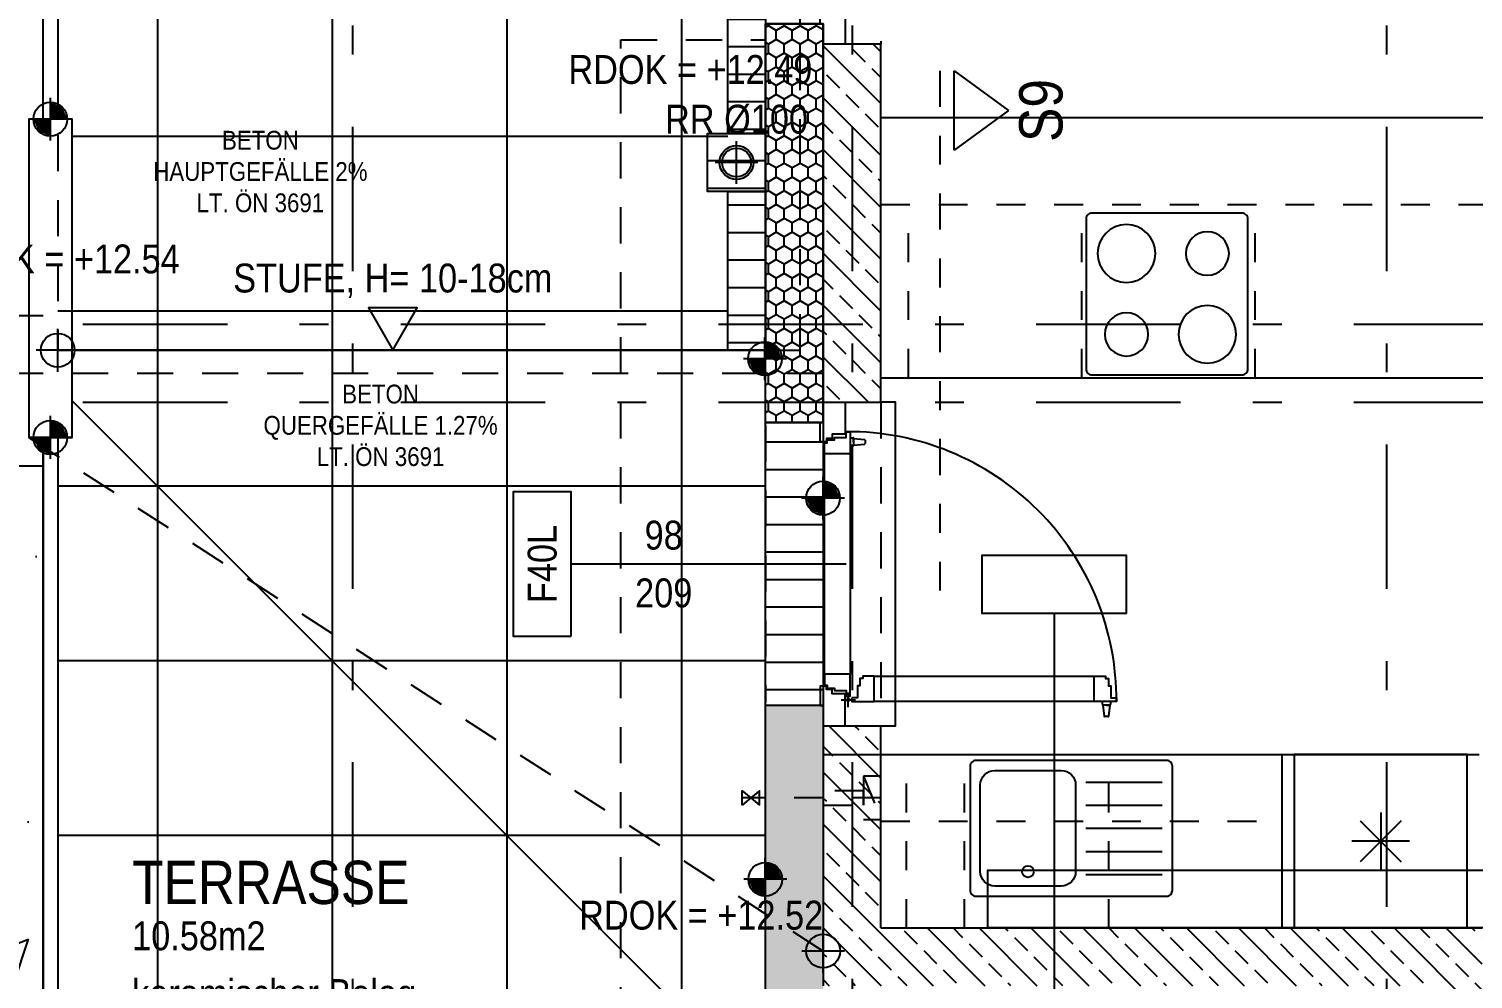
# Model space of a CAD drawing. Header units: millimetres. Extents: x 2821 to 2886, y 1688 to 1792.
# Drawn here: x 2866.186 to 2871.186, y 1732.067 to 1735.357 of the extents above; entities that cross this region are included whole.
import ezdxf
from ezdxf.enums import TextEntityAlignment as Align

# ---------------------------------------------------------------- set-up
doc = ezdxf.new("R2010")
doc.units = ezdxf.units.MM
for name, pattern in [('DASHDOT', [1, 0.5, -0.25, 0, -0.25]), ('HIDDEN2', [0.1875, 0.125, -0.0625]), ('STRICHPUNKT', [1, 0.5, -0.25, 0, -0.25]), ('STRICHPUNKTX2', [2, 1, -0.5, 0, -0.5])]:
    doc.linetypes.add(name, pattern=pattern)
for name, color, linetype in [('01-HID-G00-L04-ENTWÄSSERUNG', 8, 'HIDDEN2'), ('01-SCH-G00-L04-M0', 8, 'STRICHPUNKTX2'), ('01-SYM-G00-L04-M0', 8, 'Continuous'), ('01-TXT---------M0', 1, 'Continuous'), ('01-TXT---------PP', 1, 'Continuous'), ('01-TXT-G00-L04-M0', 1, 'Continuous'), ('02-ANS-G00-L04-M0', 8, 'Continuous'), ('02-ANS-G00-L04-Rigol', 8, 'Continuous'), ('02-AXO-G00-L04-M0', 8, 'STRICHPUNKT'), ('02-DIM-G00-L04-ACHSEN', 8, 'Continuous'), ('02-FIL-G00-L04-GRÜN', 72, 'Continuous'), ('02-FIL-G00-L04-LILA', 223, 'Continuous'), ('02-FIL-G00-L04-PLATTENBELAG', 253, 'Continuous'), ('02-FIL-G00-L04-STB', 8, 'Continuous'), ('02-HID-G00-L04-M0', 8, 'HIDDEN2'), ('02-TWA---------M0', 4, 'Continuous'), ('02-TWA-G00-L04-M0', 4, 'Continuous'), ('02-WDA---------M0', 8, 'Continuous'), ('02-WDA-G00-L04-M0', 8, 'Continuous'), ('03-ANS-G00-L04-M0', 8, 'Continuous'), ('03-SYM-G00-L04-M0', 8, 'Continuous'), ('04-HLP---------M0', 8, 'HIDDEN2'), ('04-STO---------M0', 1, 'Continuous'), ('04-SYM---------EP', 8, 'Continuous'), ('04-SYM-G00-L04-EP', 8, 'Continuous'), ('04-TXT---------EP', 8, 'Continuous'), ('04-TXT-G00-L04-M0', 8, 'Continuous'), ('04-TXT-G00-L04-POS', 8, 'Continuous'), ('05-SYM---------M0', 8, 'Continuous'), ('05-TXT---------PP', 8, 'Continuous'), ('07-SAN---------M0', 8, 'Continuous'), ('07-SAN-G00-L04-Küche', 8, 'Continuous'), ('07-SAN-G00-L04-M0', 8, 'Continuous'), ('07-TXT---------M0', 8, 'Continuous')]:
    doc.layers.add(name, color=color, linetype=linetype)
doc.styles.add('ARIAL', font='arial.ttf', dxfattribs={"width": 0.85})
doc.dimstyles.new('pp chromy&schneider', dxfattribs={"dimscale": 0.005, "dimtxt": 25, "dimasz": 10, "dimexe": 0, "dimexo": 0, "dimgap": 5, "dimtad": 1, "dimdec": 1, "dimlfac": 100, "dimrnd": 0.1, "dimzin": 9, "dimdsep": 46, "dimtxsty": 'ARIAL', "dimblk": 'c&s kote', "dimcen": 0, "dimse1": 1, "dimse2": 1, "dimclrd": 8, "dimclrt": 8, "dimadec": 0, "dimazin": 0, "dimtfac": 0.75, "dimtdec": 1, "dimtix": 1, "dimtmove": 2, "dimatfit": 0, "dimldrblk": 'NONE', "dimfxl": 1, "dimtolj": 1, "dimlwd": -1, "dimarcsym": 0})
pattern_1 = [(90, (2796.073195, 1683.69414), (-0.0274963, 0.047625), [0.03175, -0.0635]), (210, (2796.073195, 1683.69414), (-0.02749631, -0.047624994), [0.03175, -0.0635]), (150, (2796.073195, 1683.69414), (-0.05499261, 6e-09), [-0.0635, 0.03175])]
pattern_2 = [(135, (2796.0732, 1683.69414), (-0.08980256, -0.08980256), []), (135, (2796.0732, 1683.78394), (-0.08980256, -0.08980256), [0.0635, -0.03175])]

# ---------------------------------------------------------------- blocks, each defined once
blk = doc.blocks.new('04-TXT')
blk.add_line((0, 0), (0.9529, 0))
at = {"layer": '04-TXT---------EP', "color": 8, "style": 'ARIAL', "width": 0.85}
blk.add_attdef('WIDTH', text='', height=0.1, dxfattribs=at).set_placement((0.6322, 0.05), align=Align.CENTER)
blk.add_attdef('HEIGHT', text='', height=0.1, dxfattribs=at).set_placement((0.6322, -0.05), align=Align.TOP_CENTER)
blk = doc.blocks.new('schnittführung')
at = {"color": 4, "linetype": 'DASHDOT', "ltscale": 0.25}
blk.add_line((0.2375, -0.1378), (0.2375, 1.6622), dxfattribs=at)
blk.add_line((0.2375, -0.1378), (0.2375, 1.6622), dxfattribs=at)
blk.add_line((0.2375, -0.1378), (0.2375, 1.6622), dxfattribs=at)
at = {"color": 4}
blk.add_lwpolyline([(0.1875, 0.1378), (0.1875, -0.1378), (0, 0)], close=True, dxfattribs=at)
at = {"layer": '07-TXT---------M0', "color": 9, "style": 'ARIAL', "text_generation_flag": 6, "width": 0.85}
blk.add_attdef('SCHNITT', text='', height=0.15, rotation=270, dxfattribs=at).set_placement((-0.0373, 0), align=Align.CENTER)
blk = doc.blocks.new('FENSTER_120')
at = {"layer": '02-WDA---------M0'}
for points in [[(-1.04, 0), (-1.04, -0.2)], [(-0.06, 0), (-0.06, -0.2)]]:
    blk.add_lwpolyline(points, dxfattribs=at)
at = {"layer": '04-HLP---------M0', "linetype": 'Continuous'}
for p, q in [((-0.0737, 0.9942), (-0.0637, 0.9942)), ((-0.0737, 0.9662), (-0.0637, 0.9662)), ((-0.0617, 0.9922), (-0.0235, 0.9879)), ((-0.0617, 0.9802), (-0.0617, 0.9922)), ((-0.0617, 0.9922), (-0.0617, 0.9682)), ((-0.0617, 0.9802), (-0.0617, 0.9682)), ((-0.0617, 0.9682), (-0.0235, 0.9724)), ((-0.0217, 0.986), (-0.0217, 0.9744)), ((-0.0217, 0.9802), (-0.0217, 0.9758)), ((-0.9869, 0.093), (-0.9869, 0.103)), ((-0.9849, 0.105), (-0.9807, 0.1432)), ((-0.9729, 0.105), (-0.9849, 0.105)), ((-0.9849, 0.105), (-0.9609, 0.105)), ((-0.9787, 0.145), (-0.9672, 0.145)), ((-0.9729, 0.145), (-0.9685, 0.145)), ((-0.9729, 0.105), (-0.9609, 0.105)), ((-0.9609, 0.105), (-0.9652, 0.1432)), ((-0.9589, 0.093), (-0.9589, 0.103))]:
    blk.add_line(p, q, dxfattribs=at)
for points in [[(-0.0868, 1.0153), (-0.0737, 1.0153), (-0.0737, 0.9383), (-0.162, 0.9383), (-0.162, 0.9773), (-0.1533, 0.9773), (-0.1533, 0.9873), (-0.1277, 0.9873), (-0.1277, 0.9953), (-0.0868, 0.9953)], [(-0.0868, 0.0993), (-0.0737, 0.0993), (-0.0737, 0.1763), (-0.162, 0.1763), (-0.162, 0.1372), (-0.1533, 0.1372), (-0.1533, 0.1273), (-0.1277, 0.1273), (-0.1277, 0.1193), (-0.0868, 0.1193)]]:
    blk.add_lwpolyline(points, close=True, dxfattribs=at)
for points in [[(-0.162, 0.1763), (-0.162, 0.9383)], [(-0.0737, 0.9383), (-0.0737, 0.1763)]]:
    blk.add_lwpolyline(points, dxfattribs=at)
at = {"layer": '04-HLP---------M0'}
for points in [[(-0.0797, 0.062), (-0.0797, 0.112)], [(-0.0547, 0.087), (-0.1047, 0.087)]]:
    blk.add_lwpolyline(points, dxfattribs=at)
blk.add_circle((-0.0797, 0.087), 0.00474, dxfattribs=at)
at = {"layer": '04-HLP---------M0', "linetype": 'Continuous'}
for centre, radius, start, end in [((-0.0797, 0.087), 0.9283, 89.6297, 180.4369), ((-0.0637, 0.9922), 0.002, 360, 90), ((-0.0637, 0.9682), 0.002, 270, 360), ((-0.0237, 0.986), 0.002, 360, 83.6598), ((-0.0237, 0.9744), 0.002, 276.3402, 360), ((-0.9849, 0.103), 0.002, 90, 180), ((-0.9787, 0.143), 0.002, 90, 173.6598), ((-0.9672, 0.143), 0.002, 6.3402, 90), ((-0.9609, 0.103), 0.002, 360, 90)]:
    blk.add_arc(centre, radius, start, end, dxfattribs=at)
at = {"layer": '04-STO---------M0'}
for points in [[(-1.11, 0.076), (-1, 0.076), (-1, 0.031), (-0.985, 0.031), (-0.985, 0.011), (-0.9731, 0.011), (-0.9731, -0.0105), (-1.04, -0.0105), (-1.04, 0), (-1.11, 0)], [(-1.008, 0.0799), (-1.008, 0.093), (-0.931, 0.093), (-0.931, 0.0047), (-0.97, 0.0047), (-0.97, 0.0135), (-0.98, 0.0135), (-0.98, 0.039), (-0.988, 0.039), (-0.988, 0.0799)], [(-0.092, 0.0799), (-0.092, 0.093), (-0.169, 0.093), (-0.169, 0.0047), (-0.13, 0.0047), (-0.13, 0.0135), (-0.12, 0.0135), (-0.12, 0.039), (-0.112, 0.039), (-0.112, 0.0799)], [(0.01, 0.076), (-0.1, 0.076), (-0.1, 0.031), (-0.115, 0.031), (-0.115, 0.011), (-0.1269, 0.011), (-0.1269, -0.0105), (-0.06, -0.0105), (-0.06, 0), (0.01, 0)]]:
    blk.add_lwpolyline(points, close=True, dxfattribs=at)
at = {"layer": '04-SYM---------EP'}
for points in [[(-0.931, 0.093), (-0.169, 0.093)], [(-0.169, 0.0047), (-0.931, 0.0047)]]:
    blk.add_lwpolyline(points, dxfattribs=at)
blk = doc.blocks.new('03-rar')
blk.add_circle((0, 0), 0.05)
at = {"layer": '01-TXT---------M0', "color": 8, "style": 'ARIAL', "width": 0.85}
blk.add_attdef('RR', text='', height=0.1, dxfattribs=at).set_placement((0, 0.1), align=Align.CENTER)
blk = doc.blocks.new('FENSTER_214')
at = {"layer": '02-WDA---------M0'}
for points in [[(-2.19, 0), (-2.19, 0.2)], [(-0.07, 0), (-0.07, 0.2)]]:
    blk.add_lwpolyline(points, dxfattribs=at)
at = {"layer": '04-HLP---------M0', "linetype": 'Continuous'}
for p, q in [((-1.0989, -0.093), (-1.0989, -0.103)), ((-1.0709, -0.093), (-1.0709, -0.103)), ((-1.0969, -0.105), (-1.0927, -0.1432)), ((-1.0849, -0.105), (-1.0969, -0.105)), ((-1.0969, -0.105), (-1.0729, -0.105)), ((-1.0907, -0.145), (-1.0792, -0.145)), ((-1.0849, -0.105), (-1.0729, -0.105)), ((-1.0849, -0.145), (-1.0805, -0.145)), ((-1.0729, -0.105), (-1.0772, -0.1432)), ((-0.0837, -1.0682), (-0.0737, -1.0682)), ((-0.0837, -1.0962), (-0.0737, -1.0962)), ((-0.0717, -1.0702), (-0.0335, -1.0744)), ((-0.0717, -1.0942), (-0.0717, -1.0702)), ((-0.0717, -1.0822), (-0.0717, -1.0702)), ((-0.0717, -1.0822), (-0.0717, -1.0942)), ((-0.0717, -1.0942), (-0.0335, -1.0899)), ((-0.0317, -1.088), (-0.0317, -1.0764)), ((-0.0317, -1.0822), (-0.0317, -1.0778))]:
    blk.add_line(p, q, dxfattribs=at)
for points in [[(-0.0968, -0.0993), (-0.0837, -0.0993), (-0.0837, -0.1763), (-0.172, -0.1763), (-0.172, -0.1372), (-0.1633, -0.1372), (-0.1633, -0.1273), (-0.1377, -0.1273), (-0.1377, -0.1193), (-0.0968, -0.1193)], [(-0.0968, -1.1173), (-0.0837, -1.1173), (-0.0837, -1.0403), (-0.172, -1.0403), (-0.172, -1.0793), (-0.1633, -1.0793), (-0.1633, -1.0893), (-0.1377, -1.0893), (-0.1377, -1.0973), (-0.0968, -1.0973)]]:
    blk.add_lwpolyline(points, close=True, dxfattribs=at)
at = {"layer": '04-HLP---------M0'}
for points in [[(-0.0647, -0.087), (-0.1147, -0.087)], [(-0.0897, -0.062), (-0.0897, -0.112)]]:
    blk.add_lwpolyline(points, dxfattribs=at)
at = {"layer": '04-HLP---------M0', "linetype": 'Continuous'}
for points in [[(-0.172, -0.1763), (-0.172, -1.0403)], [(-0.0837, -1.0403), (-0.0837, -0.1763)]]:
    blk.add_lwpolyline(points, dxfattribs=at)
at = {"layer": '04-HLP---------M0'}
blk.add_circle((-0.0897, -0.087), 0.00474, dxfattribs=at)
at = {"layer": '04-HLP---------M0', "linetype": 'Continuous'}
for centre, radius, start, end in [((-0.0897, -0.087), 1.0303, 179.6068, 269.6163), ((-1.0969, -0.103), 0.002, 180, 270), ((-1.0907, -0.143), 0.002, 186.3402, 270), ((-1.0792, -0.143), 0.002, 270, 353.6598), ((-1.0729, -0.103), 0.002, 270, 0), ((-0.0737, -1.0702), 0.002, 0, 90), ((-0.0737, -1.0942), 0.002, 270, 0), ((-0.0337, -1.0764), 0.002, 0, 83.6598), ((-0.0337, -1.088), 0.002, 276.3402, 0)]:
    blk.add_arc(centre, radius, start, end, dxfattribs=at)
at = {"layer": '04-STO---------M0'}
for points in [[(-2.19, 0.0105), (-2.1231, 0.0105), (-2.1231, -0.0047), (-2.081, -0.0047), (-2.081, -0.093), (-2.158, -0.093), (-2.158, -0.076), (-2.26, -0.076), (-2.26, 0), (-2.19, 0)], [(-1.14, -0.093), (-1.14, -0.076), (-1.112, -0.076), (-1.112, -0.031), (-1.097, -0.031), (-1.097, -0.011), (-1.0851, -0.011), (-1.0851, 0.0105), (-1.1749, 0.0105), (-1.1749, -0.0047), (-1.217, -0.0047), (-1.217, -0.093)], [(0, -0.076), (-0.11, -0.076), (-0.11, -0.031), (-0.125, -0.031), (-0.125, -0.011), (-0.1369, -0.011), (-0.1369, 0.0105), (-0.07, 0.0105), (-0.07, 0), (0, 0)], [(-1.12, -0.0799), (-1.12, -0.093), (-1.043, -0.093), (-1.043, -0.0047), (-1.082, -0.0047), (-1.082, -0.0135), (-1.092, -0.0135), (-1.092, -0.039), (-1.1, -0.039), (-1.1, -0.0799)], [(-0.102, -0.0799), (-0.102, -0.093), (-0.179, -0.093), (-0.179, -0.0047), (-0.14, -0.0047), (-0.14, -0.0135), (-0.13, -0.0135), (-0.13, -0.039), (-0.122, -0.039), (-0.122, -0.0799)]]:
    blk.add_lwpolyline(points, close=True, dxfattribs=at)
at = {"layer": '04-SYM---------EP'}
for points in [[(-2.081, -0.0047), (-1.217, -0.0047)], [(-0.179, -0.0047), (-1.043, -0.0047)], [(-1.217, -0.093), (-2.081, -0.093)], [(-1.043, -0.093), (-0.179, -0.093)]]:
    blk.add_lwpolyline(points, dxfattribs=at)
blk = doc.blocks.new('Kühlschrank')
blk.add_lwpolyline([(-0.3, 0), (0.3, 0), (0.3, -0.6), (-0.3, -0.6)], close=True)
for points in [[(0.0707, -0.2293), (-0.0707, -0.3707)], [(-0.0707, -0.2293), (0.0707, -0.3707)], [(0, -0.2), (0, -0.4)], [(-0.1, -0.3), (0.1, -0.3)]]:
    blk.add_lwpolyline(points)
blk = doc.blocks.new('kochfeld')
blk.add_lwpolyline([(-0.28, -0.55), (-0.28, -0.03, -0.414214), (-0.26, -0.01), (0.26, -0.01, -0.414214), (0.28, -0.03), (0.28, -0.55, -0.414214), (0.26, -0.57), (-0.26, -0.57, -0.414214)], format="xyb", close=True)
for centre, radius in [((-0.14, -0.15), 0.075), ((0.14, -0.15), 0.1), ((-0.14, -0.43), 0.1), ((0.14, -0.43), 0.075)]:
    blk.add_circle(centre, radius)
blk = doc.blocks.new('Spüle')
for points in [[(0.4, -0.02), (-0.26, -0.02, 0.414214), (-0.28, -0.04), (-0.28, -0.47, 0.414214), (-0.26, -0.49), (0.4, -0.49, 0.414214), (0.42, -0.47), (0.42, -0.04, 0.414214)], [(-0.195, -0.055), (0.035, -0.055, -0.414214), (0.085, -0.105), (0.085, -0.405, -0.414214), (0.035, -0.455), (-0.195, -0.455, -0.414214), (-0.245, -0.405), (-0.245, -0.105, -0.414214)]]:
    blk.add_lwpolyline(points, format="xyb", close=True)
for points in [[(0.12, -0.095), (0.385, -0.095)], [(0.12, -0.175), (0.385, -0.175)], [(0.12, -0.255), (0.385, -0.255)], [(0.12, -0.335), (0.385, -0.335)], [(0.12, -0.415), (0.385, -0.415)]]:
    blk.add_lwpolyline(points)
blk.add_circle((-0.08, -0.405), 0.02)
blk = doc.blocks.new('c&s kote')
at = {"color": 8}
for p, q in [((0, -2), (0, 2)), ((0, 2), (0, -2)), ((-2, 0), (2, 0)), ((2, 0), (-2, 0))]:
    blk.add_line(p, q, dxfattribs=at)
blk.add_circle((0, 0), 0.5, dxfattribs=at)
blk = doc.blocks.new('*D1161')
at = {"layer": '02-DIM-G00-L04-ACHSEN', "color": 8, "transparency": 16777216}
blk.add_arc((2882.1858, 1743.5541), 0.3783, 7.5792, 82.4208, dxfattribs=at)
at = {"layer": 'Defpoints', "color": 0, "transparency": 16777216}
for p in [(2882.1858, 1746.0178), (2882.5134, 1743.7433), (2850.8966, 1743.5541), (2884.5858, 1743.5541), (2882.1858, 1711.0904)]:
    blk.add_point(p, dxfattribs=at)
at = {"layer": '02-DIM-G00-L04-ACHSEN', "color": 8, "transparency": 16777216, "xscale": 0.05, "yscale": 0.05, "zscale": 0.05}
for p, rotation in [((2882.1858, 1743.9324), 176.2103799030817), ((2882.5641, 1743.5541), 273.7896200982518)]:
    blk.add_blockref('c&s kote', p, dxfattribs=dict(at, rotation=rotation))
at = {"layer": '02-DIM-G00-L04-ACHSEN', "color": 8, "transparency": 16777216, "insert": (2882.5161, 1743.8844), "char_height": 0.125, "attachment_point": 5, "rotation": 315, "style": 'ARIAL'}
blk.add_mtext('\\A1;90.00°', dxfattribs=at)
blk = doc.blocks.new('_None')
blk = doc.blocks.new('*D1198')
at = {"layer": '02-DIM-G00-L04-ACHSEN', "color": 8, "transparency": 16777216}
blk.add_arc((2854.0158, 1714.1608), 0.9465, 182.3395, 266.973, dxfattribs=at)
at = {"layer": 'Defpoints', "color": 0, "transparency": 16777216}
for p in [(2854.0158, 1746.0178), (2850.9732, 1714.1973), (2884.5858, 1713.794), (2853.1924, 1713.6941), (2854.0158, 1711.0904)]:
    blk.add_point(p, dxfattribs=at)
at = {"layer": '02-DIM-G00-L04-ACHSEN', "color": 8, "transparency": 16777216, "xscale": 0.05, "yscale": 0.05, "zscale": 0.05}
for p, rotation in [((2853.0694, 1714.1722), 90.82598231942104), ((2854.0158, 1713.2143), 358.4865013265463)]:
    blk.add_blockref('c&s kote', p, dxfattribs=dict(at, rotation=rotation))
at = {"layer": '02-DIM-G00-L04-ACHSEN', "color": 8, "transparency": 16777216, "insert": (2853.4057, 1713.558), "char_height": 0.125, "attachment_point": 5, "rotation": 314.6562, "style": 'ARIAL'}
blk.add_mtext('\\A1;90.69°', dxfattribs=at)
blk = doc.blocks.new('*D1199')
at = {"layer": '02-DIM-G00-L04-ACHSEN', "color": 8, "transparency": 16777216}
blk.add_arc((2882.1858, 1713.8228), 0.9163, 273.127, 356.1855, dxfattribs=at)
at = {"layer": 'Defpoints', "color": 0, "transparency": 16777216}
for p in [(2882.1858, 1746.0178), (2850.9732, 1714.1973), (2884.5858, 1713.794), (2882.6408, 1713.0274), (2882.1858, 1711.0904)]:
    blk.add_point(p, dxfattribs=at)
at = {"layer": '02-DIM-G00-L04-ACHSEN', "color": 8, "transparency": 16777216, "xscale": 0.05, "yscale": 0.05, "zscale": 0.05}
for p, rotation in [((2883.102, 1713.8118), 87.74900272405769), ((2882.1858, 1712.9065), 181.563480922196)]:
    blk.add_blockref('c&s kote', p, dxfattribs=dict(at, rotation=rotation))
at = {"layer": '02-DIM-G00-L04-ACHSEN', "color": 8, "transparency": 16777216, "insert": (2882.8923, 1713.1078), "char_height": 0.125, "attachment_point": 5, "rotation": 224.6562, "style": 'ARIAL'}
blk.add_mtext('\\A1;89.31°', dxfattribs=at)
blk = doc.blocks.new('türachse&qualität')
at = {"layer": '05-SYM---------M0'}
blk.add_line((-0.4, 0), (-0.4, 0), dxfattribs=at)
at = {"layer": '05-TXT---------PP'}
blk.add_lwpolyline([(-0.5, -0.25), (-0.5, 0.25), (-0.7, 0.25), (-0.7, -0.25)], close=True, dxfattribs=at)
at = {"layer": '05-TXT---------PP', "color": 8, "style": 'ARIAL', "text_generation_flag": 6, "width": 0.85}
blk.add_attdef('POS.NR.', text='', height=0.1, rotation=270, dxfattribs=at).set_placement((-0.6529, -0.0112), align=Align.TOP_CENTER)
blk = doc.blocks.new('07_Kemper-ventil')
at = {"layer": '02-TWA---------M0', "linetype": 'HIDDEN2', "ltscale": 0.5}
for points in [[(-0.075, 0), (-0.075, -0.06), (0.075, -0.06), (0.075, 0), (-0.075, 0)], [(-0.025, -0.06), (-0.025, -0.2), (0.025, -0.2), (0.025, -0.06)]]:
    blk.add_lwpolyline(points, close=True, dxfattribs=at)
blk.add_lwpolyline([(-0.075, -0.06), (0.075, 0)], dxfattribs=at)
at = {"layer": '07-SAN---------M0', "linetype": 'STRICHPUNKT', "ltscale": 0.1}
blk.add_lwpolyline([(0, 0), (0, -0.48)], dxfattribs=at)
at = {"layer": '07-SAN---------M0'}
for points in [[(0.025, -0.42), (-0.025, -0.42), (0, -0.45), (0.025, -0.42)], [(0.025, -0.48), (-0.025, -0.48), (0, -0.45), (0.025, -0.48)]]:
    blk.add_lwpolyline(points, close=True, dxfattribs=at)
blk = doc.blocks.new('01-HK2')
for p, q in [((0, -0.098), (0, 0.098)), ((0.098, 0), (-0.098, 0))]:
    blk.add_line(p, q)
blk.add_circle((0, 0), 0.0773)
at = {"layer": '01-TXT---------M0', "color": 8, "style": 'ARIAL', "width": 0.85}
blk.add_attdef('HEIGHT', text='', height=0.1, rotation=360, dxfattribs=at).set_placement((0, 0.132), align=Align.BOTTOM_CENTER)
blk = doc.blocks.new('01-SQM')
at = {"layer": '01-TXT---------M0', "color": 1, "style": 'ARIAL', "width": 0.85}
blk.add_attdef('ROOM', (0, 0), '', height=0.15, dxfattribs=at)
blk.add_attdef('AREA', text='', height=0.1, dxfattribs=at).set_placement((0, -0.06), align=Align.TOP_LEFT)
at = {"layer": '01-TXT---------PP', "color": 1, "style": 'ARIAL', "width": 0.85}
blk.add_attdef('NR', text='', height=0.15, dxfattribs=at).set_placement((-0.1173, 0), align=Align.RIGHT)
blk.add_attdef('FLOOR', text='', height=0.1, dxfattribs=at).set_placement((0, -0.26), align=Align.TOP_LEFT)
blk = doc.blocks.new('01-HK3')
blk.add_lwpolyline([(0, 0), (0.0423, 0.0732), (-0.0423, 0.0732)], close=True)
at = {"color": 0, "style": 'ARIAL', "width": 0.85}
blk.add_attdef('HEIGHT', text='', height=0.05, dxfattribs=at).set_placement((0, 0.35), align=Align.TOP_CENTER)

msp = doc.modelspace()

# ---------------------------------------------------------------- hatches: boundary and pattern name
at = {"layer": '02-ANS-G00-L04-Rigol'}
h = msp.add_hatch(dxfattribs=at)
h.set_pattern_fill('ANSI31', color=256, scale=0.03, angle=422.339, style=0)
h.set_pattern_definition([(180, (2938.69733, 1765.39427), (-1e-11, -0.09525), [])])
h.paths.add_polyline_path([(2868.7358, 1734.9941), (2868.6058, 1734.9941), (2868.6058, 1737.9141), (2868.7358, 1737.9141)])
h = msp.add_hatch(dxfattribs=at)
h.set_pattern_fill('ANSI31', color=256, scale=0.03, angle=422.0465, style=0)
h.set_pattern_definition([(4e-12, (2796.07307, 1696.32414), (-6e-15, 0.09525), [])])
h.paths.add_polyline_path([(2868.7358, 1734.7941), (2868.5358, 1734.7941), (2868.5358, 1734.9941), (2868.7358, 1734.9941)])
h = msp.add_hatch(dxfattribs=at)
h.set_pattern_fill('ANSI31', color=256, scale=0.03, angle=422.339, style=0)
h.set_pattern_definition([(180, (2938.69733, 1762.27427), (-1e-11, -0.09525), [])])
h.paths.add_polyline_path([(2868.7358, 1734.2441), (2868.6058, 1734.2441), (2868.6058, 1734.7941), (2868.7358, 1734.7941)])
h = msp.add_hatch(dxfattribs=at)
h.set_pattern_fill('ANSI31', color=256, scale=0.03, angle=422.339, style=0)
h.set_pattern_definition([(180, (2938.82736, 1762.50176), (-2e-11, -0.09525), [])])
h.paths.add_polyline_path([(2868.9358, 1733.0141), (2868.7358, 1733.0141), (2868.7358, 1733.9941), (2868.9358, 1733.9941)])
at = {"layer": '02-FIL-G00-L04-GRÜN'}
h = msp.add_hatch(dxfattribs=at)
h.set_pattern_fill('AR-CONC,_O', color=256, scale=0.01, angle=107.339)
h.set_pattern_definition([(50.2925, (2796.0732, 1683.6941), (1.822637, -0.15009), [0.1905, -2.0955]), (355.2925, (2796.0732, 1683.6941), (-0.362176, 1.908743), [0.1524, -1.6764]), (100.7435, (2796.225, 1683.6816), (1.460468, 1.758644), [0.1619, -1.7809]), (46.4767, (2796.0706, 1684.2021), (2.7129, -0.40658), [0.28575, -3.14325]), (96.928, (2796.2967, 1684.1683), (2.36138, 2.48634), [0.24285, -2.67135]), (351.4765, (2796.0706, 1684.202), (2.36139, 2.48634), [0.2286, -2.5146]), (21.2925, (2796.3252, 1684.0764), (1.52135, -1.014903), [0.1905, -2.0955]), (326.2925, (2796.3252, 1684.0764), (0.60861, 1.84501), [0.1524, -1.6764]), (71.7439, (2796.452, 1683.9919), (2.129956, 0.83011), [0.1619, -1.7809]), (37.79245, (2796.0732, 1683.69414), (0.02657, 0.845697), [0, -1.65608, 0, -1.7018, 0, -1.68275]), (7.7925, (2796.0732, 1683.6941), (0.6630745, 1.005203), [0, -0.97028, 0, -1.61798, 0, -0.64135]), (327.79245, (2795.5068, 1683.69125), (1.3561807, -0.050366), [0, -0.635, 0, -1.9812, 0, -2.6289]), (317.7925, (2795.2528, 1683.69), (1.479975, 0.261822), [0, -0.8255, 0, -1.31572, 0, -1.8669])])
h.paths.add_polyline_path([(2863.8958, 1735.3441), (2860.3958, 1735.3441), (2860.3958, 1733.8441), (2854.6758, 1733.8441), (2854.6758, 1722.8841), (2858.0608, 1722.8841), (2858.0608, 1721.3841), (2861.3658, 1721.3841), (2861.3658, 1722.8841), (2866.2358, 1722.8841), (2866.2358, 1726.6641), (2866.2358, 1733.8441), (2863.8958, 1733.8441)])
h.paths.add_polyline_path([(2858.9458, 1729.1541), (2858.9458, 1728.4891), (2857.8758, 1728.4891), (2857.8758, 1729.1541)], flags=16)
h.paths.add_polyline_path([(2858.7158, 1728.7711, -1), (2858.4958, 1728.7722, -1)], flags=0)
h.paths.add_polyline_path([(2858.6858, 1728.7712, -1), (2858.5258, 1728.772, -1)], flags=0)
h.paths.add_polyline_path([(2858.2558, 1728.7714, -1), (2858.1558, 1728.7719, -1)], flags=0)
at = {"layer": '02-FIL-G00-L04-LILA'}
h = msp.add_hatch(dxfattribs=at)
h.set_pattern_fill('HONEY', color=256, scale=0.01, angle=197.0465, style=0)
h.set_pattern_definition(pattern_1)
h.paths.add_polyline_path([(2868.9358, 1733.9941), (2868.7358, 1733.9941), (2868.7358, 1735.3741), (2868.9358, 1735.3741)])
h = msp.add_hatch(dxfattribs=at)
h.set_pattern_fill('HONEY', color=256, scale=0.01, angle=197.0465, style=0)
h.set_pattern_definition(pattern_1)
h.paths.add_polyline_path([(2868.9358, 1732.0141), (2868.9358, 1732.0441), (2868.9358, 1732.9441), (2868.9358, 1732.9441), (2868.9358, 1733.0141), (2868.9253, 1733.0141), (2868.7358, 1733.0141), (2868.7358, 1730.1141), (2868.7358, 1729.9141), (2868.9058, 1729.9141), (2868.9358, 1729.9141)])
h.paths.add_polyline_path([(2868.7358, 1730.1141), (2867.2358, 1730.1141), (2867.2358, 1729.5041), (2867.4358, 1729.5041), (2867.4358, 1729.5741), (2867.4358, 1729.9141), (2868.7358, 1729.9141)])
at = {"layer": '02-FIL-G00-L04-STB'}
h = msp.add_hatch(dxfattribs=at)
h.set_pattern_fill('ANSI33', color=256, scale=0.02, angle=197.0465, style=0)
h.set_pattern_definition(pattern_2)
h.paths.add_polyline_path([(2869.1358, 1735.3041), (2869.0118, 1735.3041), (2869.0118, 1735.3041), (2868.9358, 1735.3041), (2868.9358, 1734.0641), (2869.0118, 1734.0641), (2869.0118, 1734.0641), (2869.1358, 1734.0641)])
h = msp.add_hatch(dxfattribs=at)
h.set_pattern_fill('ANSI33', color=256, scale=0.02, angle=197.0465, style=0)
h.set_pattern_definition(pattern_2)
h.paths.add_polyline_path([(2875.0358, 1733.1441), (2874.8358, 1733.1441), (2874.8358, 1730.5541), (2871.2158, 1730.5541), (2871.2158, 1730.9341), (2871.2158, 1732.2441), (2869.5058, 1732.2441), (2869.1358, 1732.2441), (2869.1358, 1732.9441), (2869.0118, 1732.9441), (2869.0118, 1732.9441), (2868.9358, 1732.9441), (2868.9358, 1732.0441), (2871.0158, 1732.0441), (2871.0158, 1729.7141), (2871.2158, 1729.7141), (2871.2158, 1730.3541), (2871.8158, 1730.3541), (2871.9208, 1730.3541), (2871.9208, 1730.3541), (2872.6958, 1730.3541), (2872.6958, 1730.3541), (2874.5358, 1730.3541), (2874.5358, 1730.3541), (2874.8358, 1730.3541), (2874.8358, 1729.8191), (2874.8358, 1729.7141), (2875.0358, 1729.7141)])

# ---------------------------------------------------------------- linework, layer by layer
for p, q in [((2866.2603, 1734.9699), (2866.2603, 1735.1184)), ((2866.3345, 1735.0441), (2866.1861, 1735.0441)), ((2868.7343, 1734.1406), (2868.7343, 1734.2891)), ((2868.8085, 1734.2148), (2868.6601, 1734.2148)), ((2866.2603, 1733.8681), (2866.2603, 1734.0165)), ((2866.3345, 1733.9423), (2866.1861, 1733.9423)), ((2868.9353, 1733.658), (2868.9353, 1733.8064)), ((2869.0095, 1733.7322), (2868.8611, 1733.7322)), ((2869.7353, 1733.3341), (2869.7353, 1731.9141)), ((2868.7353, 1732.3385), (2868.7353, 1732.4869)), ((2868.8095, 1732.4127), (2868.6611, 1732.4127))]:
    msp.add_line(p, q)
msp.add_lwpolyline([(2869.7353, 1733.3341), (2869.9853, 1733.3341), (2869.9853, 1733.5341), (2869.4853, 1733.5341), (2869.4853, 1733.3341)], close=True)
for centre in [(2866.2603, 1735.0441), (2868.7343, 1734.2148), (2866.2603, 1733.9423), (2868.9353, 1733.7322), (2868.7353, 1732.4127)]:
    msp.add_circle(centre, 0.0586)
for points in [[(2866.2603, 1735.1027), (2866.3017, 1735.0856), (2866.2603, 1735.0441)], [(2866.2603, 1735.0441), (2866.3189, 1735.0441), (2866.3017, 1735.0856)], [(2866.2017, 1735.0441), (2866.2189, 1735.0027), (2866.2603, 1735.0441)], [(2866.2189, 1735.0027), (2866.2603, 1734.9855), (2866.2603, 1735.0441)], [(2868.7343, 1734.2734), (2868.7757, 1734.2563), (2868.7343, 1734.2148)], [(2868.7343, 1734.2148), (2868.7929, 1734.2148), (2868.7757, 1734.2563)], [(2868.6757, 1734.2148), (2868.6929, 1734.1734), (2868.7343, 1734.2148)], [(2868.6929, 1734.1734), (2868.7343, 1734.1562), (2868.7343, 1734.2148)], [(2866.2603, 1734.0009), (2866.3017, 1733.9837), (2866.2603, 1733.9423)], [(2866.2603, 1733.9423), (2866.3189, 1733.9423), (2866.3017, 1733.9837)], [(2866.2017, 1733.9423), (2866.2189, 1733.9009), (2866.2603, 1733.9423)], [(2866.2189, 1733.9009), (2866.2603, 1733.8837), (2866.2603, 1733.9423)], [(2868.9353, 1733.7908), (2868.9767, 1733.7736), (2868.9353, 1733.7322)], [(2868.9353, 1733.7322), (2868.9939, 1733.7322), (2868.9767, 1733.7736)], [(2868.8767, 1733.7322), (2868.8939, 1733.6907), (2868.9353, 1733.7322)], [(2868.8939, 1733.6907), (2868.9353, 1733.6736), (2868.9353, 1733.7322)], [(2868.7353, 1732.4713), (2868.7767, 1732.4542), (2868.7353, 1732.4127)], [(2868.7353, 1732.4127), (2868.7939, 1732.4127), (2868.7767, 1732.4542)], [(2868.6767, 1732.4127), (2868.6939, 1732.3713), (2868.7353, 1732.4127)], [(2868.6939, 1732.3713), (2868.7353, 1732.3541), (2868.7353, 1732.4127)]]:
    msp.add_solid(points)
at = {"layer": '01-HID-G00-L04-ENTWÄSSERUNG'}
for points in [[(2866.853, 1734.66, 0, 0, 0), (2867.103, 1734.66, 0.05, 0, 0), (2867.253, 1734.66, 0, 0, 0)], [(2867.6015, 1733.7813, 0, 0, 0), (2867.3515, 1733.7813, 0.05, 0, 0), (2867.2015, 1733.7813, 0, 0, 0)]]:
    msp.add_lwpolyline(points, format="xyseb", dxfattribs=at)
msp.add_lwpolyline([(2866.1858, 1733.9423), (2868.9358, 1732.1641)], dxfattribs=at)
at = {"layer": '02-ANS-G00-L04-M0'}
msp.add_line((2864.4158, 1734.3641), (2866.2358, 1734.3641), dxfattribs=at)
for points in [[(2866.2358, 1735.0441), (2866.2358, 1737.9641), (2868.6858, 1737.9641), (2868.6858, 1737.9141), (2866.2858, 1737.9141), (2866.2858, 1735.0441)], [(2866.2358, 1722.8841), (2861.3658, 1722.8841), (2861.3658, 1721.3841), (2858.0608, 1721.3841), (2858.0608, 1722.8841), (2854.6758, 1722.8841), (2854.6758, 1733.8441), (2860.3958, 1733.8441), (2860.3958, 1735.3441), (2863.8958, 1735.3441), (2863.8958, 1733.8441), (2866.2358, 1733.8441)], [(2866.3358, 1734.2441), (2868.7358, 1734.2441)], [(2868.7358, 1734.2441), (2866.3358, 1734.2441)], [(2869.1358, 1732.9441), (2869.1858, 1732.9441), (2869.1858, 1734.0641), (2869.1358, 1734.0641)], [(2866.2358, 1733.9423), (2866.2358, 1722.786)], [(2866.2858, 1733.9423), (2866.2858, 1729.9641), (2866.2858, 1729.9641), (2866.2358, 1729.9641), (2866.2358, 1729.9641), (2866.2358, 1733.9423)]]:
    msp.add_lwpolyline(points, dxfattribs=at)
msp.add_lwpolyline([(2866.3358, 1734.4141), (2866.3358, 1735.0441), (2866.1858, 1735.0441), (2866.1858, 1733.9423), (2866.3358, 1733.9423)], close=True, dxfattribs=at)
at = {"layer": '02-ANS-G00-L04-Rigol'}
for points in [[(2868.7358, 1734.9941), (2868.6058, 1734.9941), (2868.6058, 1737.9141), (2868.7358, 1737.9141)], [(2868.7358, 1734.7941), (2868.5358, 1734.7941), (2868.5358, 1734.9941), (2868.7358, 1734.9941)], [(2868.7358, 1734.2441), (2868.6058, 1734.2441), (2868.6058, 1734.7941), (2868.7358, 1734.7941)], [(2868.9358, 1733.0141), (2868.7358, 1733.0141), (2868.7358, 1733.9941), (2868.9358, 1733.9941)]]:
    msp.add_lwpolyline(points, close=True, dxfattribs=at)
at = {"layer": '02-AXO-G00-L04-M0'}
for points in [[(2867.3058, 1746.0178), (2867.3058, 1711.0904)], [(2869.0358, 1746.0178), (2869.0358, 1711.0904)], [(2870.8858, 1746.0178), (2870.8858, 1711.0904)], [(2850.9732, 1734.3341), (2884.5858, 1734.3341)], [(2850.9732, 1734.0641), (2884.5858, 1734.0641)]]:
    msp.add_lwpolyline(points, dxfattribs=at)
at = {"layer": '02-FIL-G00-L04-LILA'}
msp.add_lwpolyline([(2868.9358, 1733.9941), (2868.7358, 1733.9941), (2868.7358, 1735.3741), (2868.9358, 1735.3741)], close=True, dxfattribs=at)
at = {"layer": '02-FIL-G00-L04-PLATTENBELAG'}
for p, q in [((2868.6058, 1734.9841), (2866.3358, 1734.9841)), ((2868.6058, 1734.3791), (2866.2858, 1734.3791)), ((2868.7358, 1733.7741), (2866.2858, 1733.7741)), ((2868.7358, 1733.1691), (2866.2858, 1733.1691)), ((2868.7358, 1732.5641), (2866.2858, 1732.5641))]:
    msp.add_line(p, q, dxfattribs=at)
for points in [[(2866.6307, 1737.9141), (2866.6308, 1718.8141)], [(2867.2357, 1737.9141), (2867.2358, 1730.1141)], [(2867.8407, 1737.9141), (2867.8408, 1730.1141)], [(2868.4457, 1737.9141), (2868.4458, 1730.1141)], [(2866.3358, 1734.0691), (2868.7358, 1731.6691)]]:
    msp.add_lwpolyline(points, dxfattribs=at)
at = {"layer": '02-HID-G00-L04-M0'}
for points in [[(2868.7358, 1734.9791), (2868.7358, 1740.0791)], [(2869.1358, 1737.5641), (2869.1358, 1735.3041)], [(2868.9358, 1734.1641), (2864.2158, 1734.1641), (2864.2158, 1735.6641), (2860.0758, 1735.6641), (2860.0758, 1734.1641), (2853.9158, 1734.1641), (2853.9158, 1722.5641), (2857.7408, 1722.5641), (2857.7408, 1721.0641), (2861.6858, 1721.0641), (2861.6858, 1722.5641), (2868.9358, 1722.5641)], [(2868.2358, 1730.1141), (2868.2358, 1735.3191), (2868.7358, 1735.3191)], [(2869.1358, 1734.0641), (2869.1358, 1732.9441)], [(2868.7358, 1733.9841), (2868.7358, 1733.0241)]]:
    msp.add_lwpolyline(points, dxfattribs=at)
msp.add_lwpolyline([(2866.2858, 1737.9141), (2866.2858, 1734.2441), (2866.2858, 1734.2441), (2868.8558, 1734.2441), (2868.8558, 1734.2441), (2868.8558, 1737.9141)], close=True, dxfattribs=at)
at = {"layer": '02-TWA-G00-L04-M0'}
for points in [[(2868.9358, 1734.0641), (2868.9358, 1735.3041)], [(2869.1358, 1735.3041), (2868.9358, 1735.3041)], [(2869.1358, 1734.0641), (2869.1358, 1735.3041)], [(2868.9358, 1734.0641), (2869.1358, 1734.0641)], [(2868.9358, 1732.9441), (2869.1358, 1732.9441)], [(2868.9358, 1732.9441), (2868.9358, 1732.0441)], [(2869.1358, 1732.2441), (2869.1358, 1732.9441)], [(2869.1358, 1732.2441), (2871.2158, 1732.2441)]]:
    msp.add_lwpolyline(points, dxfattribs=at)
at = {"layer": '02-WDA-G00-L04-M0'}
for p, q in [((2868.7358, 1733.9841), (2868.7358, 1735.3741)), ((2868.7358, 1730.1141), (2868.7358, 1733.0241))]:
    msp.add_line(p, q, dxfattribs=at)
at = {"layer": '03-ANS-G00-L04-M0'}
msp.add_lwpolyline([(2871.3058, 1730.9341), (2871.3058, 1732.2441), (2869.5058, 1732.2441), (2869.5058, 1732.4441), (2871.5058, 1732.4441), (2871.5058, 1730.9341), (2871.3058, 1730.9341)], dxfattribs=at)
at = {"layer": '07-SAN-G00-L04-Küche', "linetype": 'HIDDEN2', "ltscale": 0.5}
for points in [[(2869.1358, 1734.7491), (2871.2308, 1734.7491)], [(2869.2308, 1734.1491), (2869.2308, 1734.7491)], [(2869.8308, 1734.1491), (2869.8308, 1734.7491)], [(2870.4308, 1734.1491), (2870.4308, 1734.7491)], [(2869.2248, 1732.2441), (2869.2248, 1732.8441)], [(2869.4248, 1732.2441), (2869.4248, 1732.8441)], [(2869.9248, 1732.2441), (2869.9248, 1732.8441)], [(2869.1358, 1732.6141), (2870.5248, 1732.6141)]]:
    msp.add_lwpolyline(points, dxfattribs=at)
at = {"layer": '07-SAN-G00-L04-Küche'}
msp.add_lwpolyline([(2870.5248, 1732.2441), (2870.5248, 1732.8441)], dxfattribs=at)
at = {"layer": '07-SAN-G00-L04-M0'}
for points in [[(2869.1358, 1734.1491), (2871.2468, 1734.1491), (2871.2468, 1735.0491), (2869.1358, 1735.0491)], [(2868.9358, 1732.8441), (2871.2058, 1732.8441), (2871.2058, 1732.8441)]]:
    msp.add_lwpolyline(points, dxfattribs=at)

# ---------------------------------------------------------------- block references
at = {"layer": '01-SCH-G00-L04-M0'}
ref = msp.add_blockref('schnittführung', (2869.5769, 1735.0741), dxfattribs=dict(at, rotation=180.0000000016675))
ref.add_attrib('SCHNITT', 'S9', dxfattribs={"layer": '07-TXT---------M0', "color": 9, "height": 0.15, "rotation": 90, "style": 'ARIAL', "width": 0.85}).set_placement((2869.6142, 1735.0741), align=Align.TOP_CENTER)
at = {"layer": '01-SYM-G00-L04-M0'}
ref = msp.add_blockref('01-HK2', (2868.6358, 1734.8941), dxfattribs=dict(at, xscale=0.7575757580343634, yscale=0.7575757580735277, zscale=0.7575757580681662, rotation=1.76090814e-08))
ref.add_attrib('HEIGHT', 'RDOK = +12.49', dxfattribs={"layer": '01-TXT---------M0', "color": 8, "height": 0.1, "rotation": 0, "style": 'ARIAL', "width": 0.85}).set_placement((2868.4761, 1735.1362), align=Align.BOTTOM_CENTER)
ref = msp.add_blockref('01-HK2', (2866.2858, 1734.2441), dxfattribs=dict(at, xscale=0.7575757580343634, yscale=0.7575757580735277, zscale=0.7575757580681662, rotation=1.76090814e-08))
ref.add_attrib('HEIGHT', 'RDOK = +12.54', dxfattribs={"layer": '01-TXT---------M0', "color": 8, "height": 0.1, "rotation": 0, "style": 'ARIAL', "width": 0.85}).set_placement((2866.2858, 1734.4802), align=Align.BOTTOM_CENTER)
ref = msp.add_blockref('01-HK3', (2867.4458, 1734.2441), dxfattribs=dict(at, xscale=2, yscale=2.000000000014343, zscale=2, rotation=5.8363433e-09))
ref.add_attrib('HEIGHT', 'STUFE, H= 10-18cm', dxfattribs={"layer": '0', "color": 0, "height": 0.1, "rotation": 0, "style": 'ARIAL', "width": 0.85}).set_placement((2867.4458, 1734.5441), align=Align.TOP_CENTER)
ref = msp.add_blockref('01-HK2', (2868.9358, 1732.1641), dxfattribs=dict(at, xscale=0.7575757580343634, yscale=0.7575757580735277, zscale=0.7575757580681662, rotation=1.76090814e-08))
ref.add_attrib('HEIGHT', 'RDOK = +12.52', dxfattribs={"layer": '01-TXT---------M0', "color": 8, "height": 0.1, "rotation": 0, "style": 'ARIAL', "width": 0.85}).set_placement((2868.9358, 1732.2384), align=Align.RIGHT)
at = {"layer": '01-TXT-G00-L04-M0', "rotation": 359.9999999933298}
msp.add_blockref('01-SQM', (2866.5434, 1732.3269), dxfattribs=at).add_auto_attribs({'ROOM': 'TERRASSE', 'AREA': '10.58m2', 'FLOOR': 'keramischer Belag'})
at = {"layer": '03-SYM-G00-L04-M0'}
msp.add_blockref('03-rar', (2868.6358, 1734.8941), dxfattribs=at).add_auto_attribs({'RR': 'RR %%c100'})
at = {"layer": '04-SYM-G00-L04-EP'}
for name, p, rotation in [('FENSTER_214', (2868.9358, 1737.5641), 89.9999999899948), ('FENSTER_120', (2868.9358, 1732.9541), 269.9999999966649)]:
    msp.add_blockref(name, p, dxfattribs=dict(at, rotation=rotation))
at = {"layer": '04-TXT-G00-L04-M0'}
ref = msp.add_blockref('04-TXT', (2869.0158, 1733.5041), dxfattribs=dict(at, xscale=-1, rotation=4.08544398e-08))
ref.add_attrib('WIDTH', '98', dxfattribs={"layer": '04-TXT---------EP', "color": 8, "extrusion": (0, 0, -1), "height": 0.1, "rotation": 360, "style": 'ARIAL', "text_generation_flag": 2, "width": 0.85}).set_placement((-2868.3837, 1733.5541), align=Align.CENTER)
ref.add_attrib('HEIGHT', '209', dxfattribs={"layer": '04-TXT---------EP', "color": 8, "extrusion": (0, 0, -1), "height": 0.1, "rotation": 360, "style": 'ARIAL', "text_generation_flag": 2, "width": 0.85}).set_placement((-2868.3837, 1733.4541), align=Align.TOP_CENTER)
at = {"layer": '04-TXT-G00-L04-POS'}
ref = msp.add_blockref('türachse&qualität', (2868.5629, 1733.5041), dxfattribs=dict(at, rotation=359.999996339779))
ref.add_attrib('POS.NR.', 'F40L', dxfattribs={"layer": '05-TXT---------PP', "color": 8, "height": 0.1, "rotation": 270, "style": 'ARIAL', "text_generation_flag": 6, "width": 0.85}).set_placement((2867.9629, 1733.5041), align=Align.MIDDLE_CENTER)
at = {"layer": '07-SAN-G00-L04-Küche', "xscale": -1}
for name, p, rotation in [('kochfeld', (2870.1258, 1734.1491), 179.999999971652), ('Kühlschrank', (2870.8658, 1732.8441), 4.00206268e-08)]:
    msp.add_blockref(name, p, dxfattribs=dict(at, rotation=rotation))
at = {"layer": '07-SAN-G00-L04-Küche'}
msp.add_blockref('Spüle', (2869.7248, 1732.8441), dxfattribs=at)
at = {"layer": '07-SAN-G00-L04-M0', "rotation": 269.9999999666494}
msp.add_blockref('07_Kemper-ventil', (2869.1358, 1732.6941), dxfattribs=at)

# ---------------------------------------------------------------- texts
at = {"layer": '01-HID-G00-L04-ENTWÄSSERUNG', "char_height": 0.065, "attachment_point": 8, "style": 'ARIAL'}
for s, insert, width in [('BETON\\PHAUPTGEFÄLLE 2%\\PLT. ÖN 3691', (2866.9874, 1734.7211), 0.7646), ('BETON\\PQUERGEFÄLLE 1.27%\\PLT. ÖN 3691', (2867.4035, 1733.8424), 0.9859)]:
    msp.add_mtext(s, dxfattribs=dict(at, insert=insert, width=width))

# ---------------------------------------------------------------- dimensions: what is measured, and where the dimension line sits
at = {"layer": '02-DIM-G00-L04-ACHSEN'}
for base, line1, line2, picture, middle in [((2882.5134, 1743.7433), ((2850.8966, 1743.5541), (2884.5858, 1743.5541)), ((2882.1858, 1746.0178), (2882.1858, 1711.0904)), '*D1161', (2882.5161, 1743.8844)), ((2853.1924, 1713.6941), ((2854.0158, 1746.0178), (2854.0158, 1711.0904)), ((2850.9732, 1714.1973), (2884.5858, 1713.794)), '*D1198', (2853.4057, 1713.558)), ((2882.6408, 1713.0274), ((2882.1858, 1746.0178), (2882.1858, 1711.0904)), ((2850.9732, 1714.1973), (2884.5858, 1713.794)), '*D1199', (2882.8923, 1713.1078))]:
    dim = msp.add_angular_dim_2l(base=base, line1=line1, line2=line2, dimstyle='pp chromy&schneider', override={"dimzin": 8, "dimadec": 2}, dxfattribs=at)
    dim.commit()
    dim.dimension.update_dxf_attribs({"geometry": picture, "text_midpoint": middle})

doc.saveas('drawing.dxf')
